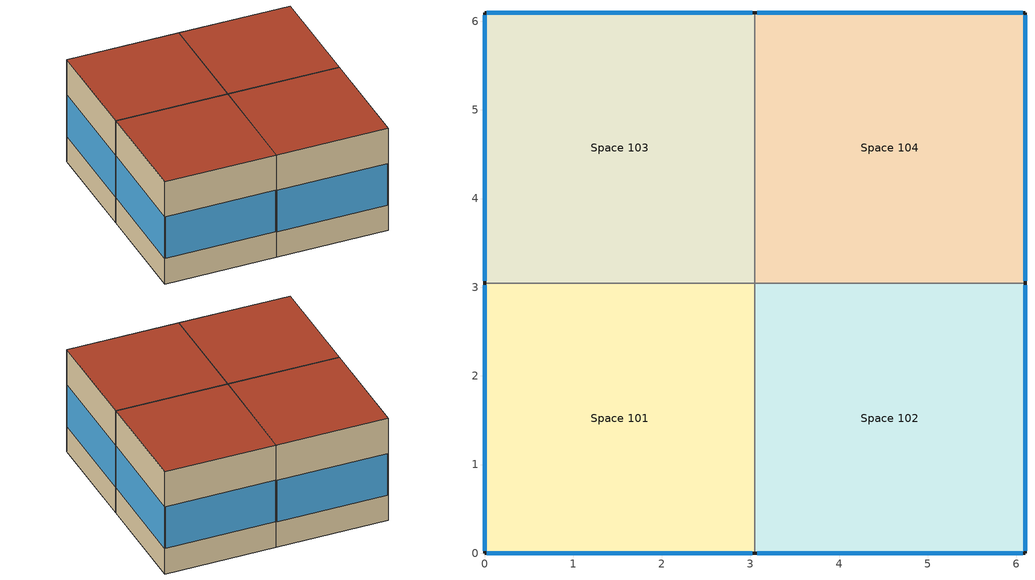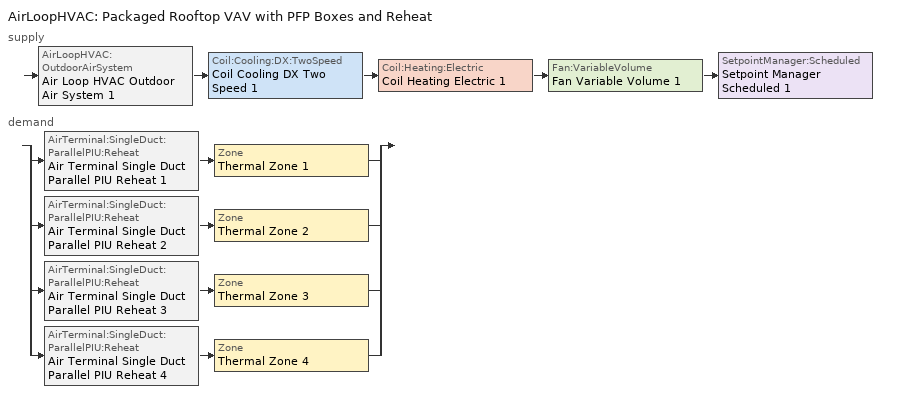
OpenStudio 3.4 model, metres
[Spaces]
Space 101
 floor ground: 3.05,3.05 3.05,0 0,0 0,3.05 z0
 wall outside: 0,3.05 0,0 3.05,0 z0:3.05
 wall to Space 103: 3.05,3.05 0,3.05 z0:3.05
 wall to Space 102: 3.05,0 3.05,3.05 z0:3.05
 window: 0.03,0 3.02,0 / 0,3.02 0,0.03 z0.76:2
 roof outside: 3.05,0 3.05,3.05 0,3.05 0,0 z3.05
Space 102
 floor ground: 6.1,3.05 6.1,0 3.05,0 3.05,3.05 z0
 wall outside: 3.05,0 6.1,0 6.1,3.05 z0:3.05
 wall to Space 104: 6.1,3.05 3.05,3.05 z0:3.05
 window: 6.1,0.03 6.1,3.02 / 3.07,0 6.07,0 z0.76:2
 roof outside: 6.1,0 6.1,3.05 3.05,3.05 3.05,0 z3.05
Space 103
 floor ground: 3.05,6.1 3.05,3.05 0,3.05 0,6.1 z0
 wall outside: 3.05,6.1 0,6.1 0,3.05 z0:3.05
 wall to Space 104: 3.05,3.05 3.05,6.1 z0:3.05
 window: 3.02,6.1 0.03,6.1 / 0,6.07 0,3.07 z0.76:2
 roof outside: 3.05,3.05 3.05,6.1 0,6.1 0,3.05 z3.05
Space 104
 floor ground: 6.1,6.1 6.1,3.05 3.05,3.05 3.05,6.1 z0
 wall outside: 6.1,3.05 6.1,6.1 3.05,6.1 z0:3.05
 window: 6.07,6.1 3.07,6.1 / 6.1,3.07 6.1,6.07 z0.76:2
 roof outside: 6.1,3.05 6.1,6.1 3.05,6.1 3.05,3.05 z3.05
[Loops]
AirLoopHVAC 'Packaged Rooftop VAV with PFP Boxes and Reheat'
 supply: AirLoopHVAC:OutdoorAirSystem 'Air Loop HVAC Outdoor Air System 1' > Coil:Cooling:DX:TwoSpeed 'Coil Cooling DX Two Speed 1' > Coil:Heating:Electric 'Coil Heating Electric 1' > Fan:VariableVolume 'Fan Variable Volume 1' > SetpointManager:Scheduled 'Setpoint Manager Scheduled 1'
 demand: split
  | AirTerminal:SingleDuct:ParallelPIU:Reheat 'Air Terminal Single Duct Parallel PIU Reheat 1' > Zone 'Thermal Zone 1'
  | AirTerminal:SingleDuct:ParallelPIU:Reheat 'Air Terminal Single Duct Parallel PIU Reheat 2' > Zone 'Thermal Zone 2'
  | AirTerminal:SingleDuct:ParallelPIU:Reheat 'Air Terminal Single Duct Parallel PIU Reheat 3' > Zone 'Thermal Zone 3'
  | AirTerminal:SingleDuct:ParallelPIU:Reheat 'Air Terminal Single Duct Parallel PIU Reheat 4' > Zone 'Thermal Zone 4'
[Building]
Building 1: Space Type=189.1-2009 - Office - OpenOffice - CZ4-8; Default Construction Set=189.1-2009 - CZ5 - Office
[Site]
Chicago Ohare Intl Ap: Latitude {deg}=41.98; Longitude {deg}=-87.92; Time Zone {hr}=-6; Elevation {m}=201
[ClimateZones]
Climate Zone Institution Name 1=ASHRAE; Climate Zone Document Name 1=ANSI/ASHRAE Standard 169; Climate Zone Document Year 1=2006; Climate Zone Institution Name 2=CEC; Climate Zone Document Name 2=California Climate Zone Descriptions; Climate Zone Document Year 2=1995
[SizingPeriod:DesignDay] Barometric Pressure {Pa}=98934; Rain Indicator=No; Snow Indicator=No; Day of Month=21; Daylight Saving Time Indicator=No; Dry-Bulb Temperature Range Modifier Type=DefaultMultipliers
Name | Maximum Dry-Bulb Temperature {C} | Daily Dry-Bulb Temperature Range {deltaC} | Wind Speed {m/s} | Wind Direction {deg} | Month | Day Type | Humidity Condition Type | Wetbulb or DewPoint at Maximum Dry-Bulb {C} | Enthalpy at Maximum Dry-Bulb {J/kg} | Solar Model Indicator | ASHRAE Clear Sky Optical Depth for Beam Irradiance | ASHRAE Clear Sky Optical Depth for Diffuse Irradiance | Sky Clearness
Chicago Ohare Intl Ap Ann Clg .4% Condns Enth=>MDB | 31.4 | 10.5 | 5.2 | 230 | 7 | SummerDesignDay | Enthalpy | 23 | 79200 | ASHRAETau | 0.455 | 2.05
Chicago Ohare Intl Ap Ann Clg .4% Condns DP=>MDB | 28.9 | 10.5 | 5.2 | 230 | 7 | SummerDesignDay | Dewpoint | 23.8 |  | ASHRAETau | 0.455 | 2.05
Chicago Ohare Intl Ap Ann Clg .4% Condns WB=>MDB | 31.2 | 10.5 | 5.2 | 230 | 7 | SummerDesignDay | Wetbulb | 25.5 |  | ASHRAETau | 0.455 | 2.05
Chicago Ohare Intl Ap Ann Clg .4% Condns DB=>MWB | 33.3 | 10.5 | 5.2 | 230 | 7 | SummerDesignDay | Wetbulb | 23.7 |  | ASHRAETau | 0.455 | 2.05
Chicago Ohare Intl Ap Ann Htg Wind 99.6% Condns WS=>MCDB | -3.5 | 0 | 12.4 | 270 | 1 | WinterDesignDay | Wetbulb | -3.5 |  | ASHRAEClearSky |  |  | 0
Chicago Ohare Intl Ap Ann Hum_n 99.6% Condns DP=>MCDB | -19.2 | 0 | 4.9 | 270 | 1 | WinterDesignDay | Dewpoint | -25.7 |  | ASHRAEClearSky |  |  | 0
Chicago Ohare Intl Ap Ann Htg 99.6% Condns DB | -20 | 0 | 4.9 | 270 | 1 | WinterDesignDay | Wetbulb | -20 |  | ASHRAEClearSky |  |  | 0
[DefaultConstructionSet]
189.1-2009 - CZ5 - Office: Default Exterior Surface Constructions=Default Surface Constructions 13; Default Interior Surface Constructions=Default Surface Constructions 14; Default Ground Contact Surface Constructions=Default Surface Constructions 15; Default Exterior SubSurface Constructions=Default Sub Surface Constructions 9; Default Interior SubSurface Constructions=Default Sub Surface Constructions 10; Interior Partition Construction=Interior Partition
[DefaultSurfaceConstructions]
Name | Floor Construction | Wall Construction | Roof Ceiling Construction
Default Surface Constructions 13 | ExtSlabCarpet 4in ClimateZone 1-8 | ASHRAE 189.1-2009 ExtWall Mass ClimateZone 5 | ASHRAE 189.1-2009 ExtRoof IEAD ClimateZone 2-5
Default Surface Constructions 14 | Interior Floor | Interior Wall | Interior Ceiling
Default Surface Constructions 15 | ExtSlabCarpet 4in ClimateZone 1-8 | ExtSlabCarpet 4in ClimateZone 1-8 | ExtSlabCarpet 4in ClimateZone 1-8
[Construction]
ExtSlabCarpet 4in ClimateZone 1-8: MAT-CC05 4 HW CONCRETE, CP02 CARPET PAD
Interior Floor: F16 Acoustic tile, F05 Ceiling air space resistance, M11 100mm lightweight concrete
Interior Wall: G01a 19mm gypsum board, F04 Wall air space resistance, G01a 19mm gypsum board
Interior Ceiling: M11 100mm lightweight concrete, F05 Ceiling air space resistance, F16 Acoustic tile
Exterior Door: F08 Metal surface, I01 25mm insulation board
Interior Window: Clear 3mm
Interior Door; Interior Partition: G05 25mm wood
ASHRAE 189.1-2009 ExtRoof IEAD ClimateZone 2-5: Roof Membrane, Roof Insulation [21], Metal Decking
ASHRAE 189.1-2009 ExtWindow ClimateZone 4-5: Theoretical Glass [207]
ASHRAE 189.1-2009 ExtWall Mass ClimateZone 5: 1IN Stucco, 8IN Concrete HW, Wall Insulation [40], 1/2IN Gypsum
[Material] Thermal Absorptance=0.9
Name | Roughness | Thickness {m} | Conductivity {W/m-K} | Density {kg/m3} | Specific Heat {J/kg-K} | Solar Absorptance | Visible Absorptance
MAT-CC05 4 HW CONCRETE | Rough | 0.1016 | 1.311 | 2240 | 836.8 | 0.85 | 0.85
1IN Stucco | Smooth | 0.0253 | 0.6918 | 1858 | 837 | 0.92 | 0.92
8IN Concrete HW | MediumRough | 0.2033 | 1.7296 | 2243 | 837 | 0.65 | 0.65
1/2IN Gypsum | Smooth | 0.0127 | 0.16 | 784.9 | 830 | 0.4 | 0.4
Roof Membrane | VeryRough | 0.0095 | 0.16 | 1121.29 | 1460 | 0.7 | 0.7
Metal Decking | MediumSmooth | 0.0015 | 45.006 | 7680 | 418.4 | 0.6 | 0.6
F16 Acoustic tile | MediumSmooth | 0.0191 | 0.06 | 368 | 590 | 0.3 | 0.3
M11 100mm lightweight concrete | MediumRough | 0.1016 | 0.53 | 1280 | 840 | 0.5 | 0.5
G01a 19mm gypsum board | MediumSmooth | 0.019 | 0.16 | 800 | 1090 | 0.4 | 0.4
F08 Metal surface | Smooth | 0.0008 | 45.28 | 7824 | 500 | 0.7 | 0.7
I01 25mm insulation board | MediumRough | 0.0254 | 0.03 | 43 | 1210 | 0.6 | 0.6
G05 25mm wood | MediumSmooth | 0.0254 | 0.15 | 608 | 1630 | 0.5 | 0.5
Roof Insulation [21] | MediumRough | 0.2105 | 0.049 | 265 | 836.8 | 0.7 | 0.7
Wall Insulation [40] | MediumRough | 0.0794 | 0.0432 | 91 | 837 | 0.5 | 0.5
[Material:NoMass]
CP02 CARPET PAD: Roughness=Smooth; Thermal Resistance {m2-K/W}=0.1; Thermal Absorptance=0.9; Solar Absorptance=0.8; Visible Absorptance=0.8
[Material:AirGap]
Name | Thermal Resistance {m2-K/W}
F05 Ceiling air space resistance | 0.18
F04 Wall air space resistance | 0.15
[DefaultSubSurfaceConstructions]
Name | Fixed Window Construction | Operable Window Construction | Door Construction | Tubular Daylight Dome Construction | Tubular Daylight Diffuser Construction
Default Sub Surface Constructions 9 | ASHRAE 189.1-2009 ExtWindow ClimateZone 4-5 | ASHRAE 189.1-2009 ExtWindow ClimateZone 4-5 | Exterior Door | Interior Window | Interior Window
Default Sub Surface Constructions 10 | Interior Window | Interior Window | Interior Door
[WindowMaterial:Glazing] Optical Data Type=SpectralAverage; Thickness {m}=0.003; Back Side Solar Reflectance at Normal Incidence=0; Back Side Visible Reflectance at Normal Incidence=0; Infrared Transmittance at Normal Incidence=0; Dirt Correction Factor for Solar and Visible Transmittance=1; Solar Diffusing=No
Name | Solar Transmittance at Normal Incidence | Front Side Solar Reflectance at Normal Incidence | Visible Transmittance at Normal Incidence | Front Side Visible Reflectance at Normal Incidence | Front Side Infrared Hemispherical Emissivity | Back Side Infrared Hemispherical Emissivity | Conductivity {W/m-K}
Clear 3mm | 0.837 | 0.075 | 0.898 | 0.081 | 0.84 | 0.84 | 0.9
Theoretical Glass [207] | 0.3311 | 0.6189 | 0.44 | 0.51 | 0.9 | 0.9 | 0.0133
[SpaceType]
189.1-2009 - Office - OpenOffice - CZ4-8: Default Schedule Set=189.1-2009 - Office - OpenOffice - CZ4-8 Schedule Set; Design Specification Outdoor Air Object=189.1-2009 - Office - OpenOffice - CZ4-8 Ventilation; Standards Building Type=Office; Standards Space Type=OpenOffice
[DefaultScheduleSet]
189.1-2009 - Office - OpenOffice - CZ4-8 Schedule Set: Number of People Schedule=Office Work Occ; People Activity Level Schedule=Office Activity; Lighting Schedule=Office Bldg Light; Electric Equipment Schedule=Office Bldg Equip; Infiltration Schedule=Office Infil Quarter On
[Lights:Definition]
189.1-2009 - Office - OpenOffice - CZ4-8 Lights Definition: Design Level Calculation Method=Watts/Area; Watts per Space Floor Area {W/m2}=10.6563
[Lights]
189.1-2009 - Office - OpenOffice - CZ4-8 Lights: Lights Definition=189.1-2009 - Office - OpenOffice - CZ4-8 Lights Definition; Space or SpaceType=189.1-2009 - Office - OpenOffice - CZ4-8
[DesignSpecification:OutdoorAir]
189.1-2009 - Office - OpenOffice - CZ4-8 Ventilation: Outdoor Air Method=Sum; Outdoor Air Flow per Person {m3/s-person}=0.00943895
[People:Definition]
189.1-2009 - Office - OpenOffice - CZ4-8 People Definition: Number of People Calculation Method=People/Area; People per Space Floor Area {person/m2}=0.0565105; Fraction Radiant=0.3
[People]
189.1-2009 - Office - OpenOffice - CZ4-8 People: People Definition=189.1-2009 - Office - OpenOffice - CZ4-8 People Definition; Space or SpaceType=189.1-2009 - Office - OpenOffice - CZ4-8
[SpaceInfiltration:DesignFlowRate]
189.1-2009 - Office - OpenOffice - CZ4-8 Infiltration: Space or SpaceType=189.1-2009 - Office - OpenOffice - CZ4-8; Design Flow Rate Calculation Method=Flow/ExteriorArea; Flow per Exterior Surface Area {m3/s-m2}=0.000226568
[ElectricEquipment:Definition]
189.1-2009 - Office - OpenOffice - CZ4-8 Electric Equipment Definition: Design Level Calculation Method=Watts/Area; Watts per Space Floor Area {W/m2}=7.64238
[ElectricEquipment]
189.1-2009 - Office - OpenOffice - CZ4-8 Electric Equipment: Electric Equipment Definition=189.1-2009 - Office - OpenOffice - CZ4-8 Electric Equipment Definition; Space or SpaceType=189.1-2009 - Office - OpenOffice - CZ4-8
[ThermostatSetpoint:DualSetpoint] Heating Setpoint Temperature Schedule=Large Office HtgSetp 1; Cooling Setpoint Temperature Schedule=Large Office ClgSetp 1
Thermostat Setpoint Dual Setpoint 1; Thermostat Setpoint Dual Setpoint 2; Thermostat Setpoint Dual Setpoint 3; Thermostat Setpoint Dual Setpoint 4
[BuildingStory]
Building Story 1: Nominal Z Coordinate {m}=0; Nominal Floor to Floor Height {m}=3.048
[Space] Building Story=Building Story 1
Name | Thermal Zone
Space 101 | Thermal Zone 1
Space 102 | Thermal Zone 2
Space 103 | Thermal Zone 3
Space 104 | Thermal Zone 4
[ThermalZone] Use Ideal Air Loads=No
Name | Thermostat
Thermal Zone 1 | Thermostat Setpoint Dual Setpoint 1
Thermal Zone 2 | Thermostat Setpoint Dual Setpoint 4
Thermal Zone 3 | Thermostat Setpoint Dual Setpoint 3
Thermal Zone 4 | Thermostat Setpoint Dual Setpoint 2
[Sizing:Zone] Zone Cooling Design Supply Air Temperature Input Method=SupplyAirTemperature; Zone Cooling Design Supply Air Temperature {C}=14; Zone Cooling Design Supply Air Temperature Difference {deltaC}=11.11; Zone Heating Design Supply Air Temperature Input Method=SupplyAirTemperature; Zone Heating Design Supply Air Temperature {C}=40; Zone Heating Design Supply Air Temperature Difference {deltaC}=11.11; Zone Cooling Design Supply Air Humidity Ratio {kg-H2O/kg-air}=0.0085; Zone Heating Design Supply Air Humidity Ratio {kg-H2O/kg-air}=0.008; Cooling Design Air Flow Method=DesignDay; Heating Design Air Flow Method=DesignDay; Account for Dedicated Outdoor Air System=No; Dedicated Outdoor Air System Control Strategy=NeutralSupplyAir; Dedicated Outdoor Air Low Setpoint Temperature for Design {C}=autosize; Dedicated Outdoor Air High Setpoint Temperature for Design {C}=autosize
Thermal Zone 1; Thermal Zone 2; Thermal Zone 3; Thermal Zone 4
[Zone equipment]
Thermal Zone 1: Air Terminal Single Duct Parallel PIU Reheat 1
Thermal Zone 2: Air Terminal Single Duct Parallel PIU Reheat 2
Thermal Zone 3: Air Terminal Single Duct Parallel PIU Reheat 3
Thermal Zone 4: Air Terminal Single Duct Parallel PIU Reheat 4
[AirLoopHVAC]
Packaged Rooftop VAV with PFP Boxes and Reheat: Availability Schedule=AlwaysOnRuleset; Design Supply Air Flow Rate {m3/s}=autosize; Design Return Air Flow Fraction of Supply Air Flow=1
[Sizing:System]
Packaged Rooftop VAV with PFP Boxes and Reheat: Central Heating Maximum System Air Flow Ratio=0.3; Preheat Design Temperature {C}=7; Preheat Design Humidity Ratio {kg-H2O/kg-Air}=0.008; Precool Design Temperature {C}=12.8; Precool Design Humidity Ratio {kg-H2O/kg-Air}=0.008; Central Cooling Design Supply Air Temperature {C}=12.8; Central Heating Design Supply Air Temperature {C}=16.7; 100% Outdoor Air in Cooling=Yes; 100% Outdoor Air in Heating=Yes; Central Cooling Design Supply Air Humidity Ratio {kg-H2O/kg-Air}=0.0085; Zone Maximum Outdoor Air Fraction=1; Cooling Supply Air Flow Rate Per Floor Area {m3/s-m2}=0.00996765; Cooling Fraction of Autosized Cooling Supply Air Flow Rate=1; Cooling Supply Air Flow Rate Per Unit Cooling Capacity {m3/s-W}=3.94755e-05; Heating Supply Air Flow Rate Per Floor Area {m3/s-m2}=0.00996765; Heating Fraction of Autosized Heating Supply Air Flow Rate=1; Heating Fraction of Autosized Cooling Supply Air Flow Rate=1; Heating Supply Air Flow Rate Per Unit Heating Capacity {m3/s-W}=3.15882e-05; Cooling Design Capacity Method=CoolingDesignCapacity; Cooling Design Capacity {W}=autosize; Cooling Design Capacity Per Floor Area {W/m2}=234.7; Fraction of Autosized Cooling Design Capacity=1; Heating Design Capacity Method=HeatingDesignCapacity; Heating Design Capacity {W}=autosize; Heating Design Capacity Per Floor Area {W/m2}=157; Fraction of Autosized Heating Design Capacity=1; Central Cooling Capacity Control Method=OnOff; Occupant Diversity=autosize
[Fan:VariableVolume]
Fan Variable Volume 1: Availability Schedule=Always On Discrete; Fan Total Efficiency=0.6045; Pressure Rise {Pa}=500; Maximum Flow Rate {m3/s}=Autosize; Fan Power Minimum Flow Rate Input Method=FixedFlowRate; Fan Power Minimum Flow Fraction=0; Fan Power Minimum Air Flow Rate {m3/s}=0; Motor Efficiency=0.93; Motor In Airstream Fraction=1; Fan Power Coefficient 1=0.0407599; Fan Power Coefficient 2=0.088045; Fan Power Coefficient 3=-0.0729261; Fan Power Coefficient 4=0.94374; Fan Power Coefficient 5=0
[Coil:Heating:Electric] Availability Schedule=Always On Discrete
Coil Heating Electric 1; Coil Heating Electric 2; Coil Heating Electric 3; Coil Heating Electric 4; Coil Heating Electric 5
[Coil:Cooling:DX:TwoSpeed]
Coil Cooling DX Two Speed 1: Availability Schedule=Always On Discrete; Rated High Speed Total Cooling Capacity {W}=Autosize; Rated High Speed Sensible Heat Ratio=Autosize; Rated High Speed COP {W/W}=3; Rated High Speed Air Flow Rate {m3/s}=Autosize; Unit Internal Static Air Pressure {Pa}=773.3; Total Cooling Capacity Function of Temperature Curve=Curve Biquadratic 1; Total Cooling Capacity Function of Flow Fraction Curve=Curve Quadratic 1; Energy Input Ratio Function of Temperature Curve=Curve Biquadratic 2; Energy Input Ratio Function of Flow Fraction Curve=Curve Quadratic 2; Part Load Fraction Correlation Curve=Curve Quadratic 3; Rated Low Speed Total Cooling Capacity {W}=Autosize; Rated Low Speed Sensible Heat Ratio=0.69; Rated Low Speed COP {W/W}=3; Low Speed Total Cooling Capacity Function of Temperature Curve=Curve Biquadratic 3; Low Speed Energy Input Ratio Function of Temperature Curve=Curve Biquadratic 4; Condenser Type=AirCooled; Minimum Outdoor Dry-Bulb Temperature for Compressor Operation {C}=-25; High Speed Evaporative Condenser Effectiveness=0; High Speed Evaporative Condenser Air Flow Rate {m3/s}=Autosize; High Speed Evaporative Condenser Pump Rated Power Consumption {W}=Autosize; Low Speed Evaporative Condenser Effectiveness=0; Low Speed Evaporative Condenser Air Flow Rate {m3/s}=Autosize; Low Speed Evaporative Condenser Pump Rated Power Consumption {W}=Autosize; Basin Heater Capacity {W/K}=10; Basin Heater Setpoint Temperature {C}=2
[SetpointManager:Scheduled]
Setpoint Manager Scheduled 1: Control Variable=Temperature; Schedule=Deck_Temperature
[Controller:OutdoorAir]
Controller Outdoor Air 1: Minimum Outdoor Air Flow Rate {m3/s}=0; Maximum Outdoor Air Flow Rate {m3/s}=Autosize; Economizer Control Type=NoEconomizer; Economizer Control Action Type=ModulateFlow; Economizer Maximum Limit Dry-Bulb Temperature {C}=28; Economizer Maximum Limit Enthalpy {J/kg}=64000; Economizer Minimum Limit Dry-Bulb Temperature {C}=-100; Lockout Type=NoLockout; Minimum Limit Type=FixedMinimum; Controller Mechanical Ventilation=Controller Mechanical Ventilation 1; High Humidity Control=No; Heat Recovery Bypass Control Type=BypassWhenWithinEconomizerLimits
[Controller:MechanicalVentilation]
Controller Mechanical Ventilation 1: Availability Schedule=Always On Discrete
[AirLoopHVAC:OutdoorAirSystem]
Air Loop HVAC Outdoor Air System 1: Controller=Controller Outdoor Air 1
[Fan:ConstantVolume] Availability Schedule=Always On Discrete; Pressure Rise {Pa}=300; Maximum Flow Rate {m3/s}=AutoSize
Fan Constant Volume 1; Fan Constant Volume 2; Fan Constant Volume 3; Fan Constant Volume 4
[AirTerminal:SingleDuct:ParallelPIU:Reheat] Availability Schedule=Always On Discrete; Maximum Primary Air Flow Rate {m3/s}=Autosize; Maximum Secondary Air Flow Rate {m3/s}=Autosize; Minimum Primary Air Flow Fraction=Autosize; Fan On Flow Fraction=Autosize; Maximum Hot Water or Steam Flow Rate {m3/s}=Autosize; Minimum Hot Water or Steam Flow Rate {m3/s}=0; Convergence Tolerance=0.001
Name | Fan | Reheat Coil
Air Terminal Single Duct Parallel PIU Reheat 1 | Fan Constant Volume 1 | Coil Heating Electric 2
Air Terminal Single Duct Parallel PIU Reheat 2 | Fan Constant Volume 2 | Coil Heating Electric 3
Air Terminal Single Duct Parallel PIU Reheat 3 | Fan Constant Volume 3 | Coil Heating Electric 4
Air Terminal Single Duct Parallel PIU Reheat 4 | Fan Constant Volume 4 | Coil Heating Electric 5
[Schedule:Constant]
Always On Discrete: Value=1
[Schedule:Ruleset]
Name | Default Day Schedule | Summer Design Day Schedule | Winter Design Day Schedule
Office Bldg Light | Office Bldg Light Default Schedule | Office Bldg Light Summer Design Day | Office Bldg Light Winter Design Day
Office Activity | Office Activity Default Schedule | Office Activity Summer Design Day | Office Activity Winter Design Day
Office Infil Quarter On | Office Infil Quarter On Default Schedule | Office Infil Quarter On Summer Design Day | Office Infil Quarter On Winter Design Day
Office Bldg Equip | Office Bldg Equip Default Schedule | Office Bldg Equip Summer Design Day | Office Bldg Equip Winter Design Day
Office Work Occ | Office Bldg Occ Default Schedule | Office Bldg Occ Summer Design Day | Office Bldg Occ Winter Design Day
Large Office HtgSetp 1 | Large Office HtgSetp Default Schedule 1 | Large Office HtgSetp Summer Design Day 1 | Large Office HtgSetp Winter Design Day 1
Large Office ClgSetp 1 | Large Office ClgSetp Default Schedule 1 | Large Office ClgSetp Summer Design Day 1 | Large Office ClgSetp Winter Design Day 1
Deck_Temperature | Deck_Temperature_Default | Deck_Temperature_Summer_Design_Day | Deck_Temperature_Winter_Design_Day
AlwaysOnRuleset | Schedule Day 1
[Schedule:Day]
Office Bldg Light Default Schedule: 5, 0, 0.05, 7, 0, 0.1, 8, 0, 0.3, 17, 0, 0.9, 18, 0, 0.7, 20, 0, 0.5, 22, 0, 0.3, 23, 0, 0.1, 24, 0, 0.05
Office Bldg Light Summer Design Day; Office Infil Quarter On Rule 1 Day Schedule; Office Bldg Equip Summer Design Day; Schedule Day 1: 24, 0, 1
Office Bldg Light Winter Design Day; Office Bldg Equip Winter Design Day; Office Bldg Occ Winter Design Day; Office Bldg Occ Rule 1 Day Schedule: 24, 0, 0
Office Bldg Light Rule 1 Day Schedule: 24, 0, 0.05
Office Bldg Light Rule 2 Day Schedule: 6, 0, 0.05, 8, 0, 0.1, 14, 0, 0.5, 17, 0, 0.15, 24, 0, 0.05
Office Activity Default Schedule; Office Activity Summer Design Day; Office Activity Winter Design Day: 24, 0, 132
Office Infil Quarter On Default Schedule; Office Infil Quarter On Summer Design Day: 6, 0, 1, 22, 0, 0.25, 24, 0, 1
Office Infil Quarter On Winter Design Day; Office Infil Quarter On Rule 2 Day Schedule: 6, 0, 1, 18, 0, 0.25, 24, 0, 1
Office Bldg Equip Default Schedule: 8, 0, 0.4, 12, 0, 0.9, 13, 0, 0.8, 17, 0, 0.9, 18, 0, 0.8, 20, 0, 0.6, 22, 0, 0.5, 24, 0, 0.4
Office Bldg Equip Rule 1 Day Schedule: 24, 0, 0.3
Office Bldg Equip Rule 2 Day Schedule: 6, 0, 0.3, 8, 0, 0.4, 14, 0, 0.5, 17, 0, 0.35, 24, 0, 0.3
Office Bldg Occ Default Schedule: 6, 0, 0, 7, 0, 0.1, 8, 0, 0.2, 12, 0, 0.85, 13, 0, 0.5, 17, 0, 0.85, 18, 0, 0.7, 20, 0, 0.4, 22, 0, 0.1, 24, 0, 0.05
Office Bldg Occ Summer Design Day: 6, 0, 0, 22, 0, 1, 24, 0, 0.05
Office Bldg Occ Rule 2 Day Schedule: 6, 0, 0, 8, 0, 0.1, 14, 0, 0.4, 17, 0, 0.1, 24, 0, 0
Large Office HtgSetp Default Schedule 1: 6, 0, 15.6, 22, 0, 21, 24, 0, 15.6
Large Office HtgSetp Summer Design Day 1; Large Office HtgSetp Rule 1 Day Schedule 1: 24, 0, 15.6
Large Office HtgSetp Winter Design Day 1: 24, 0, 21
Large Office HtgSetp Rule 2 Day Schedule 1: 6, 0, 15.6, 18, 0, 21, 24, 0, 15.6
Large Office ClgSetp Default Schedule 1; Large Office ClgSetp Summer Design Day 1: 6, 0, 26.7, 22, 0, 24, 24, 0, 26.7
Large Office ClgSetp Winter Design Day 1; Large Office ClgSetp Rule 1 Day Schedule 1: 24, 0, 26.7
Large Office ClgSetp Rule 2 Day Schedule 1: 6, 0, 26.7, 18, 0, 24, 24, 0, 26.7
Deck_Temperature_Default; Deck_Temperature_Summer_Design_Day; Deck_Temperature_Winter_Design_Day: 24, 0, 12.8
[Schedule:Rule] Apply Monday=No; Apply Tuesday=No; Apply Wednesday=No; Apply Thursday=No; Apply Friday=No; Date Specification Type=DateRange; Start Month=1; Start Day=1; End Month=12; End Day=31
Name | Schedule Ruleset | Rule Order | Day Schedule | Apply Sunday | Apply Saturday
Office Bldg Light Rule 1 | Office Bldg Light | 0 | Office Bldg Light Rule 1 Day Schedule | Yes | No
Office Bldg Light Rule 2 | Office Bldg Light | 1 | Office Bldg Light Rule 2 Day Schedule | No | Yes
Office Infil Quarter On Rule 1 | Office Infil Quarter On | 0 | Office Infil Quarter On Rule 1 Day Schedule | Yes | No
Office Infil Quarter On Rule 2 | Office Infil Quarter On | 1 | Office Infil Quarter On Rule 2 Day Schedule | No | Yes
Office Bldg Equip Rule 1 | Office Bldg Equip | 0 | Office Bldg Equip Rule 1 Day Schedule | Yes | No
Office Bldg Equip Rule 2 | Office Bldg Equip | 1 | Office Bldg Equip Rule 2 Day Schedule | No | Yes
Office Work Occ Rule 1 | Office Work Occ | 0 | Office Bldg Occ Rule 1 Day Schedule | Yes | No
Office Work Occ Rule 2 | Office Work Occ | 1 | Office Bldg Occ Rule 2 Day Schedule | No | Yes
Large Office HtgSetp Rule 3 | Large Office HtgSetp 1 | 0 | Large Office HtgSetp Rule 1 Day Schedule 1 | Yes | No
Large Office HtgSetp Rule 4 | Large Office HtgSetp 1 | 1 | Large Office HtgSetp Rule 2 Day Schedule 1 | No | Yes
Large Office ClgSetp Rule 3 | Large Office ClgSetp 1 | 0 | Large Office ClgSetp Rule 1 Day Schedule 1 | Yes | No
Large Office ClgSetp Rule 4 | Large Office ClgSetp 1 | 1 | Large Office ClgSetp Rule 2 Day Schedule 1 | No | Yes
[Curve:Biquadratic] Minimum Value of x=17; Maximum Value of x=22; Minimum Value of y=13; Maximum Value of y=46
Name | Coefficient1 Constant | Coefficient2 x | Coefficient3 x**2 | Coefficient4 y | Coefficient5 y**2 | Coefficient6 x*y
Curve Biquadratic 1; Curve Biquadratic 3 | 0.42415 | 0.04426 | -0.00042 | 0.00333 | -8e-05 | -0.00021
Curve Biquadratic 2; Curve Biquadratic 4 | 1.23649 | -0.02431 | 0.00057 | -0.01434 | 0.00063 | -0.00038
[Curve:Quadratic]
Name | Coefficient1 Constant | Coefficient2 x | Coefficient3 x**2 | Minimum Value of x | Maximum Value of x
Curve Quadratic 1 | 0.77136 | 0.34053 | -0.11088 | 0.75918 | 1.13877
Curve Quadratic 2 | 1.2055 | -0.32953 | 0.12308 | 0.75918 | 1.13877
Curve Quadratic 3 | 0.771 | 0.229 | 0 | 0 | 1
